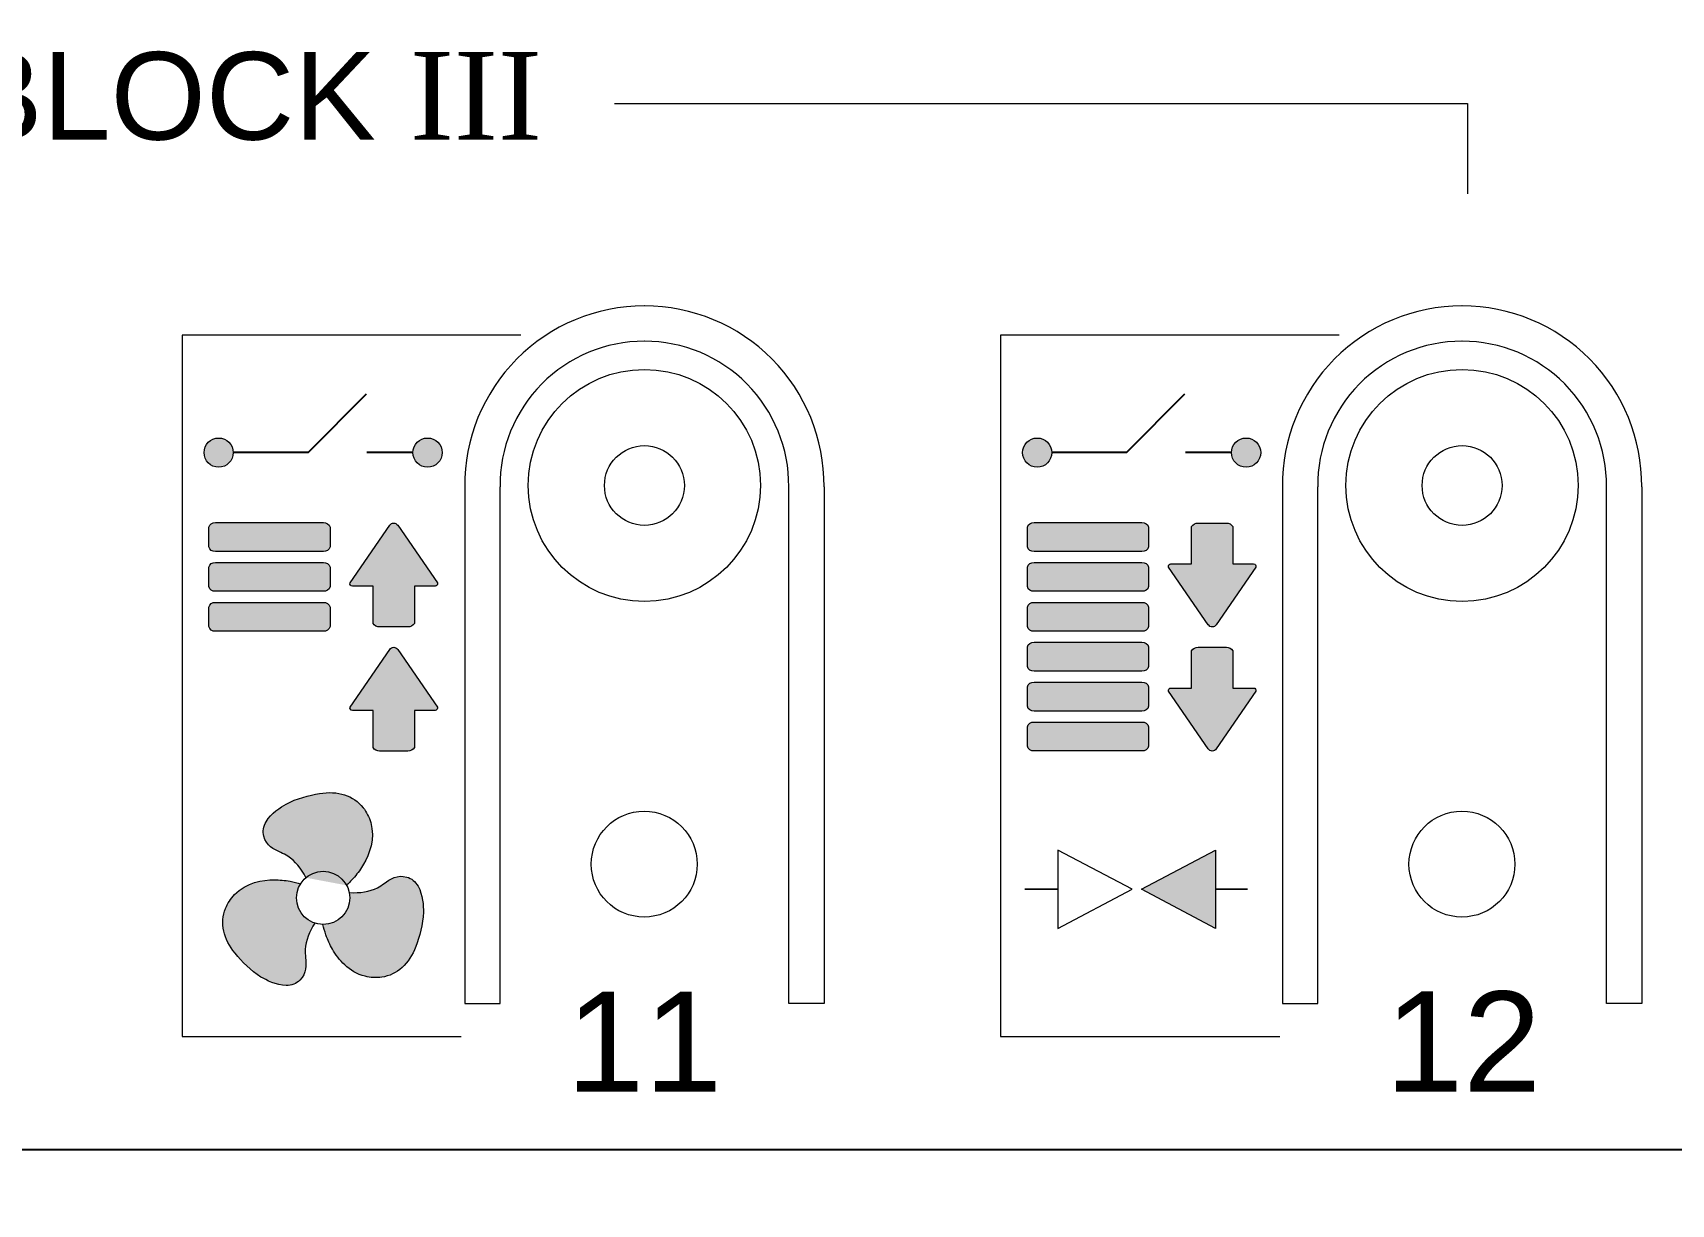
# Model space of a CAD drawing. Header units: millimetres. Extents: x -174 to 283928, y 1291 to 21053.
# Drawn here: x 9784.62 to 9812.65, y 20312.81 to 20332.86 of the extents above; entities that cross this region are included whole.
import ezdxf
from ezdxf.enums import TextEntityAlignment as Align

# ---------------------------------------------------------------- set-up
doc = ezdxf.new("R2010")
doc.units = ezdxf.units.MM
doc.layers.add('Enclosure', color=7, linetype='Continuous')
doc.layers.add('Serigraph', color=7, linetype='Continuous')
doc.styles.add('Arial', font='arial.ttf')
doc.styles.add('Arial Rounded', font='')
doc.styles.get('Arial Rounded').set_extended_font_data('Arial Rounded MT Bold')

# ---------------------------------------------------------------- blocks, each defined once
blk = doc.blocks.new('*U204')
at = {"ltscale": 2}
blk.add_lwpolyline([(0, 20), (0, -20), (839.99999645911, -20.00000000765696), (839.99999645911, 19.99999999234304), (0, 19.9999999996071)], dxfattribs=at)
blk = doc.blocks.new('ZIOMB16V3_ENCLOSURE')
at = {"layer": 'Enclosure'}
blk.add_line((140.9676025996122, -25.03291113746002), (0.967602599612178, -25.03291113746002), dxfattribs=at)
at = {"layer": 'Enclosure', "lineweight": 9}
for points in [[(37.8934039607492, -13.68289602232886), (37.8934039607492, -22.52748096424836), (38.49721506955746, -22.52748096424836), (38.49721508134996, -13.68289602232886)], [(44.04066644125021, -13.68289602232886), (44.04066644125021, -22.52748096424836), (43.43685533244195, -22.52748096424836), (43.43685532064944, -13.68289602232886)], [(51.88143100193872, -13.68295860882023), (51.88143100193872, -22.52754355073972), (52.48524211074697, -22.52754355073972), (52.48524212253949, -13.68295860882023)], [(58.02869348243973, -13.68295860882023), (58.02869348243973, -22.52754355073972), (57.42488237363147, -22.52754355073972), (57.42488236183897, -13.68295860882023)]]:
    blk.add_lwpolyline(points, dxfattribs=at)
for centre, radius in [((40.9670352009997, -13.66096806592901), 1.986127310598921), ((54.95506224218923, -13.66103065242038), 1.986127310598921), ((40.96760259961217, -13.66153488920969), 0.6831023214353465), ((54.9556296408017, -13.66159747570106), 0.6831023214353465), ((40.96452947658815, -20.14320017114511), 0.9057641153867734), ((54.95255651777767, -20.14326275763648), 0.9057641153867734)]:
    blk.add_circle(centre, radius, dxfattribs=at)
for centre, radius, start, end in [((40.9670352009997, -13.6609680659281), 3.073709458669156, 90.04670820428187, 180.4087536669767), ((40.9670352009997, -13.6609680659281), 3.073709458669156, 359.5912463330233, 89.95329179571814), ((54.95506224218923, -13.66103065241947), 3.073709458669156, 90.04670820428187, 180.4087536669767), ((54.95506224218923, -13.66103065241947), 3.073709458669156, 359.5912463330233, 89.95329179571814), ((40.96760259961217, -13.66153488920969), 2.470484923534017, 90.07127225222281, 180.5087599232379), ((40.96646780238723, -13.66153488920969), 2.470484923534017, 359.491240076762, 89.92872774775113), ((54.9556296408017, -13.66159747570106), 2.470484923534017, 90.07127225222281, 180.5087599232379), ((54.95449484357675, -13.66159747570106), 2.470484923534017, 359.491240076762, 89.92872774775113)]:
    blk.add_arc(centre, radius, start, end, dxfattribs=at)
blk = doc.blocks.new('ZIOMB16V3_SERIGRAPH')
at = {"layer": 'Serigraph'}
h = blk.add_hatch(color=256, dxfattribs=at)
h.dxf.hatch_style = 1
h.paths.add_polyline_path([(32.96687180724666, -10.49539448388213, 1), (32.46687180724666, -10.49539448388213, 1)])
h = blk.add_hatch(color=256, dxfattribs=at)
h.dxf.hatch_style = 1
h.paths.add_polyline_path([(36.54058157011423, -10.49539448388213, 1), (36.04058157011423, -10.49539448388213, 1)])
h = blk.add_hatch(color=256, dxfattribs=at)
h.dxf.hatch_style = 1
h.paths.add_polyline_path([(46.96882678168775, -10.49539448387304, 1), (46.46882678168775, -10.49539448387304, 1)])
h = blk.add_hatch(color=256, dxfattribs=at)
h.dxf.hatch_style = 1
h.paths.add_polyline_path([(50.54253654455533, -10.49539448387304, 1), (50.04253654455533, -10.49539448387304, 1)])
h = blk.add_hatch(color=256, dxfattribs=at)
h.dxf.hatch_style = 1
h.paths.add_polyline_path([(32.66378477363787, -11.69377274448698), (32.66378477363787, -11.69376326207703, 0.3754197289689309), (32.5487330558617, -11.77392400045073), (32.5487330558617, -12.10651182490119, 0.37541972896893), (32.66378477363787, -12.1866725632749), (34.50818718915662, -12.18667257681363, 0.3754197289689313), (34.62323890810967, -12.10651184012886), (34.62327946746882, -11.77408747117761, 0.375870682602925), (34.50818719639347, -11.69376327561576)])
h = blk.add_hatch(color=256, dxfattribs=at)
h.dxf.hatch_style = 1
h.paths.add_polyline_path([(35.77916919950576, -11.73932235622715, 0.2593702651017204), (35.71154563814253, -11.70078751016126, 0.2593702650229525), (35.64392207680749, -11.73932235622715), (34.96545757420199, -12.72549827172634, 0.5254335897127645), (35.00390186688264, -12.78130536495382), (35.35743951576978, -12.78130536495382), (35.35743951576978, -13.41981947513932, 0.24962253170569), (35.47015012780275, -13.47982896779149), (35.71154563815662, -13.47982896779149), (35.9529411485105, -13.47982896779149, 0.24962253170569), (36.06565176054346, -13.41981947513932), (36.06565176054346, -12.78130536495382), (36.4191894094306, -12.78130536495382, 0.5254335897127645), (36.45763370211125, -12.72549827172634)])
h = blk.add_hatch(color=256, dxfattribs=at)
h.dxf.hatch_style = 1
h.paths.add_polyline_path([(48.51014216359772, -12.18667257680454, 0.3754197289689312), (48.62519388255078, -12.10651184011976), (48.62523444190992, -11.77408747116851, 0.3758706826029283), (48.51014217083457, -11.69376327560667), (46.66573974807898, -11.69377274447788), (46.66573974807898, -11.69376326206793, 0.3754197289689309), (46.55068803030281, -11.77392400044164), (46.55068803030281, -12.10651182489209, 0.3754197289689291), (46.66573974807898, -12.1866725632658)])
h = blk.add_hatch(color=256, dxfattribs=at)
h.dxf.hatch_style = 1
h.paths.add_polyline_path([(50.45958867653826, -12.45511820621732, 0.5254335897127662), (50.42114438385762, -12.39931111298983), (50.06760673497047, -12.39931111298983), (50.06760673497047, -11.76079700280434, 0.24962253170569), (49.95489612293749, -11.70078751015217), (49.71350061258362, -11.70078751015217), (49.47210510222975, -11.70078751015217, 0.24962253170569), (49.35939449019679, -11.76079700280434), (49.35939449019679, -12.39931111298983), (49.00585684130965, -12.39931111298983, 0.5254335897127645), (48.967412548629, -12.45511820621732), (49.64587705123449, -13.44129412171651, 0.2593702651017236), (49.71350061259772, -13.47982896778239, 0.2593702650229525), (49.78112417393276, -13.44129412171651)])
h = blk.add_hatch(color=256, dxfattribs=at)
h.dxf.hatch_style = 1
h.paths.add_polyline_path([(34.50818718233495, -12.86950419680624, 0.3754197289689312), (34.623238901288, -12.78934346012147), (34.62327946064716, -12.45691909117022, 0.3758706826029283), (34.5081871895718, -12.37659489560838), (32.66378476681621, -12.37660436447959), (32.66378476681621, -12.37659488206964, 0.3754197289689311), (32.54873304904004, -12.45675562044334), (32.54873304904004, -12.7893434448938, 0.3754197289689291), (32.66378476681621, -12.86950418326751)])
h = blk.add_hatch(color=256, dxfattribs=at)
h.dxf.hatch_style = 1
h.paths.add_polyline_path([(48.51014215677605, -12.86950419679715, 0.3754197289689312), (48.62519387572911, -12.78934346011238), (48.62523443508826, -12.45691909116112, 0.3758706826029283), (48.5101421640129, -12.37659489559928), (46.66573974125731, -12.37660436447049), (46.66573974125731, -12.37659488206054, 0.3754197289689311), (46.55068802348114, -12.45675562043425), (46.55068802348114, -12.78934344488471, 0.3754197289689294), (46.66573974125731, -12.86950418325841)])
h = blk.add_hatch(color=256, dxfattribs=at)
h.dxf.hatch_style = 1
h.paths.add_polyline_path([(34.50818718915844, -13.55250270574243, 0.3754197289689313), (34.62323890811149, -13.47234196905765), (34.62327946747064, -13.1399176001064, 0.375870682602925), (34.50818719639528, -13.05959340454456), (32.66378477363969, -13.05960287341577), (32.66378477363969, -13.05959339100582, 0.3754197289689309), (32.54873305586354, -13.13975412937952), (32.54873305586354, -13.47234195382998, 0.3754197289689294), (32.66378477363969, -13.55250269220369)])
h = blk.add_hatch(color=256, dxfattribs=at)
h.dxf.hatch_style = 1
h.paths.add_polyline_path([(46.6657397480808, -13.05960287340667), (46.6657397480808, -13.05959339099672, 0.3754197289689311), (46.55068803030461, -13.13975412937043), (46.55068803030461, -13.47234195382088, 0.37541972896893), (46.6657397480808, -13.55250269219459), (48.51014216359954, -13.55250270573333, 0.3754197289689312), (48.62519388255259, -13.47234196904856), (48.62523444191174, -13.1399176000973, 0.3758706826029281), (48.51014217083639, -13.05959340453546)])
h = blk.add_hatch(color=256, dxfattribs=at)
h.dxf.hatch_style = 1
h.paths.add_polyline_path([(35.77916919950576, -13.86515815139364, 0.2593702651017204), (35.71154563814253, -13.82662330532776, 0.2593702650229525), (35.64392207680749, -13.86515815139364), (34.96545757420199, -14.85133406689283, 0.5254335897127645), (35.00390186688264, -14.90714116012032), (35.35743951576978, -14.90714116012032), (35.35743951576978, -15.54565527030581, 0.24962253170569), (35.47015012780275, -15.60566476295798), (35.71154563815662, -15.60566476295798), (35.9529411485105, -15.60566476295798, 0.24962253170569), (36.06565176054346, -15.54565527030581), (36.06565176054346, -14.90714116012032), (36.4191894094306, -14.90714116012032, 0.5254335897127645), (36.45763370211125, -14.85133406689283)])
h = blk.add_hatch(color=256, dxfattribs=at)
h.dxf.hatch_style = 1
h.paths.add_polyline_path([(48.51014215677787, -14.23533432572594, 0.3754197289689313), (48.62519387573094, -14.15517358904117), (48.62523443509007, -13.82274922008992, 0.375870682602925), (48.51014216401472, -13.74242502452807), (46.66573974125912, -13.74243449339928), (46.66573974125912, -13.74242501098933, 0.3754197289689309), (46.55068802348296, -13.82258574936304), (46.55068802348296, -14.1551735738135, 0.37541972896893), (46.66573974125912, -14.2353343121872)])
h = blk.add_hatch(color=256, dxfattribs=at)
h.dxf.hatch_style = 1
h.paths.add_polyline_path([(50.45958867653826, -14.58095400138381, 0.5254335897127662), (50.42114438385762, -14.52514690815633), (50.06760673497047, -14.52514690815633), (50.06760673497047, -13.88663279797083, 0.24962253170569), (49.95489612293749, -13.82662330531866), (49.71350061258362, -13.82662330531866), (49.47210510222975, -13.82662330531866, 0.24962253170569), (49.35939449019679, -13.88663279797083), (49.35939449019679, -14.52514690815633), (49.00585684130965, -14.52514690815633, 0.5254335897127645), (48.967412548629, -14.58095400138381), (49.64587705123449, -15.567129916883, 0.2593702651017236), (49.71350061259772, -15.60566476294889, 0.2593702650229525), (49.78112417393276, -15.567129916883)])
h = blk.add_hatch(color=256, dxfattribs=at)
h.dxf.hatch_style = 1
h.paths.add_polyline_path([(48.51014216360136, -14.91833283466212, 0.3754197289689312), (48.62519388255441, -14.83817209797735), (48.62523444191357, -14.5057477290261, 0.3758706826029283), (48.51014217083821, -14.42542353346425), (46.66573974808261, -14.42543300233547), (46.66573974808261, -14.42542351992551, 0.3754197289689309), (46.55068803030643, -14.50558425829922), (46.55068803030643, -14.83817208274968, 0.3754197289689291), (46.66573974808261, -14.91833282112338)])
h = blk.add_hatch(color=256, dxfattribs=at)
h.dxf.hatch_style = 1
h.paths.add_polyline_path([(48.51014217042484, -15.6013313435983, 0.3754197289689312), (48.6251938893779, -15.52117060691353), (48.62523444873705, -15.18874623796228, 0.3758706826029283), (48.51014217766168, -15.10842204240043), (46.66573975490609, -15.10843151127164), (46.66573975490609, -15.10842202886169, 0.3754197289689311), (46.55068803712992, -15.1885827672354), (46.55068803712992, -15.52117059168586, 0.3754197289689291), (46.66573975490609, -15.60133133005956)])
h = blk.add_hatch(color=256, dxfattribs=at)
h.dxf.hatch_style = 1
edge = h.paths.add_edge_path()
edge.add_spline(control_points=[(35.19542714551925, -17.54231027530795), (35.29517144868851, -17.3698482426912), (35.39682101976405, -17.10678013401821), (35.31810522904243, -16.82769366143247)], knot_values=[8, 8, 8, 8, 9, 9, 9, 9], degree=3, periodic=0)
edge.add_spline(control_points=[(35.31810522904243, -16.82769366143247), (35.2917490230052, -16.73655834427836), (35.24538750395141, -16.64422341396721), (35.18957021084452, -16.5734109549935)], knot_values=[7, 7, 7, 7, 8, 8, 8, 8], degree=3, periodic=0)
edge.add_spline(control_points=[(35.18957021084452, -16.5734109549935), (35.02384718573421, -16.36407845918484), (34.75146444060965, -16.27555406478268), (34.44376367374025, -16.33137135930019)], knot_values=[6, 6, 6, 6, 7, 7, 7, 7], degree=3, periodic=0)
edge.add_spline(control_points=[(34.44376367374025, -16.33137135930019), (34.2609990856904, -16.36407845918484), (34.04926736891639, -16.41216883366405), (33.86957237916022, -16.51156031195433)], knot_values=[5, 5, 5, 5, 6, 6, 6, 6], degree=3, periodic=0)
edge.add_spline(control_points=[(33.86957237916022, -16.51156031195433), (33.77843810436843, -16.56187349904712), (33.61338441123962, -16.66800398065834), (33.5294820578838, -16.81269849697628)], knot_values=[4, 4, 4, 4, 5, 5, 5, 5], degree=3, periodic=0)
edge.add_spline(control_points=[(33.5294820578838, -16.81269849697628), (33.48280299417911, -16.89487199819678), (33.4685134848819, -16.97842152627208), (33.49021236937051, -17.06063031023268)], knot_values=[3, 3, 3, 3, 4, 4, 4, 4], degree=3, periodic=0)
edge.add_spline(control_points=[(33.49021236937051, -17.06063031023268), (33.5294820578838, -17.22391883047612), (33.66179232915556, -17.28509910145794), (33.77773244957051, -17.339893196518)], knot_values=[2, 2, 2, 2, 3, 3, 3, 3], degree=3, periodic=0)
edge.add_spline(control_points=[(33.77773244957051, -17.339893196518), (33.82063522015915, -17.36003964099973), (33.86318620340035, -17.38018608548054), (33.89938629361996, -17.40361382477249)], knot_values=[1, 1, 1, 1, 2, 2, 2, 2], degree=3, periodic=0)
edge.add_spline(control_points=[(33.89938629361996, -17.40361382477249), (34.02185268070935, -17.48391734077859), (34.13299330857762, -17.61622761539229), (34.20758101883575, -17.77006036134344)], knot_values=[0, 0, 0, 0, 1, 1, 1, 1], degree=3, periodic=0)
edge.add_arc((34.50425223763159, -18.11763064407159), 0.4552845050672384, 28.203609984169816, 130.5317459929943, ccw=False)
edge.add_spline(control_points=[(34.90548248737014, -17.90246032258483), (34.90659653667807, -17.90139000591853), (34.90771058598602, -17.90031968925223), (34.90882463529397, -17.89924937258593)], knot_values=[11.02568698387983, 11.02568698387983, 11.02568698387983, 11.02568698387983, 11.0524167708765, 11.0524167708765, 11.0524167708765, 11.0524167708765], degree=3, periodic=0)
edge.add_spline(control_points=[(34.90882463529397, -17.89924937258593), (34.909895222449, -17.89822081194097), (34.91096580960402, -17.89719225129602), (34.91203618582449, -17.89616087373588)], knot_values=[11, 11, 11, 11, 11.02568698387983, 11.02568698387983, 11.02568698387983, 11.02568698387983], degree=3, periodic=0)
edge.add_spline(control_points=[(34.91203618582449, -17.89616087373588), (34.95370617034041, -17.85600911573283), (34.99505647070555, -17.81158814620221), (35.04021837663277, -17.76025175965196)], knot_values=[10, 10, 10, 10, 11, 11, 11, 11], degree=3, periodic=0)
edge.add_spline(control_points=[(35.04021837663277, -17.76025175965196), (35.09914055077252, -17.69166211329184), (35.1511473080668, -17.61880325540505), (35.19542714551925, -17.54231027530795)], knot_values=[9, 9, 9, 9, 10, 10, 10, 10], degree=3, periodic=0)
h = blk.add_hatch(color=256, dxfattribs=at)
h.dxf.hatch_style = 2
h.paths.add_polyline_path([(49.77201444877754, -17.30027067960554), (49.77201444877754, -18.64023857541679), (48.50406140685755, -17.9706074549108)])
h = blk.add_hatch(color=256, dxfattribs=at)
h.dxf.hatch_style = 1
edge = h.paths.add_edge_path()
edge.add_spline(control_points=[(32.98990313026843, -18.05966109041901), (32.92445364941296, -18.12754508198077), (32.86757787413581, -18.21349383637016), (32.83487077507698, -18.29774901924475)], knot_values=[7, 7, 7, 7, 8, 8, 8, 8], degree=3, periodic=0)
edge.add_spline(control_points=[(32.83487077507698, -18.29774901924475), (32.73614967133881, -18.54617479085982), (32.79644787229972, -18.82646087660168), (32.99819457393506, -19.06423126076834)], knot_values=[6, 6, 6, 6, 7, 7, 7, 7], degree=3, periodic=0)
edge.add_spline(control_points=[(32.99819457393506, -19.06423126076834), (33.11741494903526, -19.20702050913269), (33.2646851016457, -19.36621623154815), (33.44092238297935, -19.47199388575927)], knot_values=[5, 5, 5, 5, 6, 6, 6, 6], degree=3, periodic=0)
edge.add_spline(control_points=[(33.44092238297935, -19.47199388575927), (33.5294820578838, -19.52523554026402), (33.70505000538243, -19.61570048535986), (33.87041916489625, -19.61570048535986)], knot_values=[4, 4, 4, 4, 5, 5, 5, 5], degree=3, periodic=0)
edge.add_spline(control_points=[(33.87041916489625, -19.61570048535986), (33.96603538760201, -19.61570048535986), (34.04528041940876, -19.58673335590492), (34.10575503406517, -19.52678798081933)], knot_values=[3, 3, 3, 3, 4, 4, 4, 4], degree=3, periodic=0)
edge.add_spline(control_points=[(34.10575503406517, -19.52678798081933), (34.22688172846028, -19.40929645696224), (34.21428473924652, -19.26527231270256), (34.20394794752747, -19.13744294605521)], knot_values=[2, 2, 2, 2, 3, 3, 3, 3], degree=3, periodic=0)
edge.add_spline(control_points=[(34.20394794752747, -19.13744294605521), (34.19946598886462, -19.08970539897427), (34.19569073579078, -19.04249709299211), (34.19808996204301, -18.99994610867588)], knot_values=[1, 1, 1, 1, 2, 2, 2, 2], degree=3, periodic=0)
edge.add_spline(control_points=[(34.19808996204301, -18.99994610867588), (34.20722819144567, -18.85334632440345), (34.2666796066701, -18.69175137567572), (34.36141376090063, -18.54995004402872)], knot_values=[0, 0, 0, 0, 1, 1, 1, 1], degree=3, periodic=0)
edge.add_arc((34.50425223763159, -18.11763064407159), 0.4552845050672384, 148.0041039167228, 251.7168284288103, ccw=False)
edge.add_spline(control_points=[(34.11813179990441, -17.87639427010481), (34.06316431596133, -17.86110065609273), (34.00286872097922, -17.84650971692326), (33.93727995531254, -17.83311061753966)], knot_values=[10, 10, 10, 10, 10.996754785895, 10.996754785895, 10.996754785895, 10.996754785895], degree=3, periodic=0)
edge.add_spline(control_points=[(33.93727995531254, -17.83311061753966), (33.8478734946716, -17.81656301252815), (33.75843175129239, -17.80865967879117), (33.67075414486271, -17.80865967879117)], knot_values=[9, 9, 9, 9, 10, 10, 10, 10], degree=3, periodic=0)
edge.add_spline(control_points=[(33.67075414486271, -17.80865967879117), (33.47126553852421, -17.80865967879117), (33.19217907298889, -17.85156349050567), (32.98990313026843, -18.05966109041901)], knot_values=[8, 8, 8, 8, 9, 9, 9, 9], degree=3, periodic=0)
h = blk.add_hatch(color=256, dxfattribs=at)
h.dxf.hatch_style = 1
edge = h.paths.add_edge_path()
edge.add_arc((34.50425223763159, -18.11763064407159), 0.4552845050672384, -90.67210715514477, 11.515606129763626, ccw=False)
edge.add_spline(control_points=[(34.49891165306644, -18.57288382496199), (34.51252973206238, -18.62972431893604), (34.52992412239246, -18.68797612250591), (34.55246979261711, -18.75134392336122)], knot_values=[10, 10, 10, 10, 11, 11, 11, 11], degree=3, periodic=0)
edge.add_spline(control_points=[(34.55246979261711, -18.75134392336122), (34.58298936185702, -18.83768078788989), (34.62017736876942, -18.91950146171121), (34.66325759309484, -18.99634726920658)], knot_values=[9, 9, 9, 9, 10, 10, 10, 10], degree=3, periodic=0)
edge.add_spline(control_points=[(34.66325759309484, -18.99634726920658), (34.76317937489648, -19.16845647442506), (34.94079161811487, -19.38862077138265), (35.22125411047137, -19.45960964405503)], knot_values=[8, 8, 8, 8, 9, 9, 9, 9], degree=3, periodic=0)
edge.add_spline(control_points=[(35.22125411047137, -19.45960964405503), (35.31238942532354, -19.48215531484993), (35.41559143691529, -19.48924714556915), (35.50570355233594, -19.4752751805695)], knot_values=[7, 7, 7, 7, 8, 8, 8, 8], degree=3, periodic=0)
edge.add_spline(control_points=[(35.50570355233594, -19.4752751805695), (35.76947730914298, -19.43702869052095), (35.98170298426294, -19.24459662712297), (36.08783346319206, -18.95086781747932)], knot_values=[6, 6, 6, 6, 7, 7, 7, 7], degree=3, periodic=0)
edge.add_spline(control_points=[(36.08783346319206, -18.95086781747932), (36.15053089040565, -18.77565373115021), (36.21548641291474, -18.56787367589595), (36.21894522305002, -18.36305737079374)], knot_values=[5, 5, 5, 5, 6, 6, 6, 6], degree=3, periodic=0)
edge.add_spline(control_points=[(36.21894522305002, -18.36305737079374), (36.22049656185391, -18.25847932973875), (36.2108301928738, -18.06258955783005), (36.12847917852696, -17.91923578562864)], knot_values=[4, 4, 4, 4, 5, 5, 5, 5], degree=3, periodic=0)
edge.add_spline(control_points=[(36.12847917852696, -17.91923578562864), (36.08042408800111, -17.83639191234988), (36.01564497918616, -17.78212705838859), (35.93417713482222, -17.76025175965196)], knot_values=[3, 3, 3, 3, 4, 4, 4, 4], degree=3, periodic=0)
edge.add_spline(control_points=[(35.93417713482222, -17.76025175965196), (35.77205294909027, -17.7130434536698), (35.65301007510061, -17.79659298174602), (35.5479017081866, -17.86878146757544)], knot_values=[2, 2, 2, 2, 3, 3, 3, 3], degree=3, periodic=0)
edge.add_spline(control_points=[(35.5479017081866, -17.86878146757544), (35.50827919228368, -17.89686652853333), (35.47020911689606, -17.92304632153764), (35.43143446854674, -17.94336917971804)], knot_values=[1, 1, 1, 1, 2, 2, 2, 2], degree=3, periodic=0)
edge.add_spline(control_points=[(35.43143446854674, -17.94336917971804), (35.30053550352886, -18.00832470386876), (35.13047269722529, -18.03863257744024), (34.96026769004539, -18.026248335736)], knot_values=[0, 0, 0, 0, 1, 1, 1, 1], degree=3, periodic=0)
at = {"layer": 'Serigraph', "lineweight": 5}
for p, q in [((39.49009249055209, -4.521180543175261), (54.08024017388197, -4.521180543175261)), ((54.08024017388197, -4.521180543175261), (54.08024017388197, -6.063066376122889))]:
    blk.add_line(p, q, dxfattribs=at)
for points in [[(37.88316150102219, -8.485266226465228), (32.09096950587946, -8.485266226465228), (32.09096950587946, -20.48707831259844), (36.86567672731371, -20.48707831259844)], [(51.88511532920256, -8.485266226456133), (46.09292448032056, -8.485266226456133), (46.09292448032056, -20.48707831258935), (50.8676317017539, -20.48707831258935)], [(47.07447263809081, -17.30027067960554), (47.07447263809081, -18.64023857541679), (48.34313408452181, -17.9706074549108), (47.07447263809081, -17.30027067960554)], [(49.77201444877754, -17.30027067960554), (49.77201444877754, -18.64023857541679), (48.50406140685755, -17.9706074549108), (49.77201444877754, -17.30027067960554)], [(34.20758101883575, -17.77006036134344), (34.20758101883575, -17.77006036134344)], [(34.96026769004539, -18.026248335736), (34.96026769004539, -18.026248335736)], [(47.07447263809081, -17.97025462751162), (46.54314987140333, -17.96990180011244), (46.50836109074361, -17.96990180011244), (46.54212667197225, -17.96990180011244), (47.07447263809081, -17.97025462751162)], [(50.28576641144036, -17.96990180011244), (50.31882633788882, -17.96990180011244), (50.28403755722911, -17.96990180011244), (49.77201444877754, -17.97025462751162), (50.28576641144036, -17.96990180011244)]]:
    blk.add_lwpolyline(points, dxfattribs=at)
at = {"layer": 'Serigraph'}
for points in [[(35.23780171506542, -9.49378806368395), (34.24533967478374, -10.49539448388123), (32.96687180724666, -10.49539448388213)], [(49.23975668950652, -9.493788063674856), (48.24729464922484, -10.49539448387213), (46.96882678168775, -10.49539448387304)], [(36.04058157011423, -10.49539448388213), (35.25429735633816, -10.49539448388213)], [(50.04253654455533, -10.49539448387304), (49.25625233077925, -10.49539448387304)]]:
    blk.add_lwpolyline(points, dxfattribs=at)
at = {"layer": 'Serigraph', "lineweight": 5}
for points in [[(32.66378477363787, -12.1866725632749), (32.66378477363787, -12.1866725632749, -0.3754197289689309), (32.5487330558617, -12.10651182490119), (32.5487330558617, -11.77392400045073), (32.5487330558617, -11.77392400045073, -0.3754197289689309), (32.66378477363787, -11.69376326207703), (32.66378477363787, -11.69377274448698), (34.50818719639347, -11.69376327561576, -0.3754197289689309), (34.62323891299275, -11.7739240156784), (34.62327948741222, -11.7739240156784), (34.62323890810967, -12.10651184012886, -0.3754197289689309), (34.50818718915662, -12.18667257681363), (32.66378476640102, -12.1866725632749)], [(35.71154563814253, -11.70078751016126, -0.2593702651017197), (35.77916919950576, -11.73932235622715), (36.45763370211125, -12.72549827172634, -0.5254335897127634), (36.4191894094306, -12.78130536495382), (36.06565176054346, -12.78130536495382), (36.06565176054346, -13.41981947513932, -0.2496225317056901), (35.9529411485105, -13.47982896779149), (35.71154563815662, -13.47982896779149), (35.47015012780275, -13.47982896779149, -0.2496225317056901), (35.35743951576978, -13.41981947513932), (35.35743951576978, -12.78130536495382), (35.00390186688264, -12.78130536495382, -0.5254335897127634), (34.96545757420199, -12.72549827172634), (35.64392207680749, -11.73932235622715, -0.2593702650229485), (35.71154563814253, -11.70078751016126)], [(46.66573974807898, -12.1866725632658), (46.66573974807898, -12.1866725632658, -0.3754197289689309), (46.55068803030281, -12.10651182489209), (46.55068803030281, -11.77392400044164), (46.55068803030281, -11.77392400044164, -0.3754197289689309), (46.66573974807898, -11.69376326206793), (46.66573974807898, -11.69377274447788), (48.51014217083457, -11.69376327560667, -0.3754197289689309), (48.62519388743385, -11.77392401566931), (48.62523446185332, -11.77392401566931), (48.62519388255078, -12.10651184011976, -0.3754197289689309), (48.51014216359772, -12.18667257680454), (46.66573974084211, -12.1866725632658)], [(49.71350061259772, -13.47982896778239, -0.2593702651017197), (49.64587705123449, -13.44129412171651), (48.967412548629, -12.45511820621732, -0.5254335897127634), (49.00585684130965, -12.39931111298983), (49.35939449019679, -12.39931111298983), (49.35939449019679, -11.76079700280434, -0.2496225317056901), (49.47210510222975, -11.70078751015217), (49.71350061258362, -11.70078751015217), (49.95489612293749, -11.70078751015217, -0.2496225317056901), (50.06760673497047, -11.76079700280434), (50.06760673497047, -12.39931111298983), (50.42114438385762, -12.39931111298983, -0.5254335897127634), (50.45958867653826, -12.45511820621732), (49.78112417393276, -13.44129412171651, -0.2593702650229485), (49.71350061259772, -13.47982896778239)], [(32.66378476681621, -12.86950418326751), (32.66378476681621, -12.86950418326751, -0.3754197289689309), (32.54873304904004, -12.7893434448938), (32.54873304904004, -12.45675562044334), (32.54873304904004, -12.45675562044334, -0.3754197289689309), (32.66378476681621, -12.37659488206964), (32.66378476681621, -12.37660436447959), (34.5081871895718, -12.37659489560838, -0.3754197289689309), (34.62323890617108, -12.45675563567101), (34.62327948059055, -12.45675563567101), (34.623238901288, -12.78934346012147, -0.3754197289689309), (34.50818718233495, -12.86950419680624), (32.66378475957936, -12.86950418326751)], [(46.66573974125731, -12.86950418325841), (46.66573974125731, -12.86950418325841, -0.3754197289689309), (46.55068802348114, -12.78934344488471), (46.55068802348114, -12.45675562043425), (46.55068802348114, -12.45675562043425, -0.3754197289689309), (46.66573974125731, -12.37659488206054), (46.66573974125731, -12.37660436447049), (48.5101421640129, -12.37659489559928, -0.3754197289689309), (48.62519388061219, -12.45675563566192), (48.62523445503165, -12.45675563566192), (48.62519387572911, -12.78934346011238, -0.3754197289689309), (48.51014215677605, -12.86950419679715), (46.66573973402046, -12.86950418325841)], [(32.66378477363969, -13.55250269220369), (32.66378477363969, -13.55250269220369, -0.3754197289689309), (32.54873305586354, -13.47234195382998), (32.54873305586354, -13.13975412937952), (32.54873305586354, -13.13975412937952, -0.3754197289689309), (32.66378477363969, -13.05959339100582), (32.66378477363969, -13.05960287341577), (34.50818719639528, -13.05959340454456, -0.3754197289689309), (34.62323891299457, -13.13975414460719), (34.62327948741404, -13.13975414460719), (34.62323890811149, -13.47234196905765, -0.3754197289689309), (34.50818718915844, -13.55250270574243), (32.66378476640284, -13.55250269220369)], [(46.6657397480808, -13.55250269219459), (46.6657397480808, -13.55250269219459, -0.3754197289689309), (46.55068803030461, -13.47234195382088), (46.55068803030461, -13.13975412937043), (46.55068803030461, -13.13975412937043, -0.3754197289689309), (46.6657397480808, -13.05959339099672), (46.6657397480808, -13.05960287340667), (48.51014217083639, -13.05959340453546, -0.3754197289689309), (48.62519388743568, -13.1397541445981), (48.62523446185514, -13.1397541445981), (48.62519388255259, -13.47234196904856, -0.3754197289689309), (48.51014216359954, -13.55250270573333), (46.66573974084395, -13.55250269219459)], [(35.71154563814253, -13.82662330532776, -0.2593702651017197), (35.77916919950576, -13.86515815139364), (36.45763370211125, -14.85133406689283, -0.5254335897127634), (36.4191894094306, -14.90714116012032), (36.06565176054346, -14.90714116012032), (36.06565176054346, -15.54565527030581, -0.2496225317056901), (35.9529411485105, -15.60566476295798), (35.71154563815662, -15.60566476295798), (35.47015012780275, -15.60566476295798, -0.2496225317056901), (35.35743951576978, -15.54565527030581), (35.35743951576978, -14.90714116012032), (35.00390186688264, -14.90714116012032, -0.5254335897127634), (34.96545757420199, -14.85133406689283), (35.64392207680749, -13.86515815139364, -0.2593702650229485), (35.71154563814253, -13.82662330532776)], [(46.66573974125912, -14.2353343121872), (46.66573974125912, -14.2353343121872, -0.3754197289689309), (46.55068802348296, -14.1551735738135), (46.55068802348296, -13.82258574936304), (46.55068802348296, -13.82258574936304, -0.3754197289689309), (46.66573974125912, -13.74242501098933), (46.66573974125912, -13.74243449339928), (48.51014216401472, -13.74242502452807, -0.3754197289689309), (48.62519388061401, -13.82258576459071), (48.62523445503347, -13.82258576459071), (48.62519387573094, -14.15517358904117, -0.3754197289689309), (48.51014215677787, -14.23533432572594), (46.66573973402228, -14.2353343121872)], [(49.71350061259772, -15.60566476294889, -0.2593702651017197), (49.64587705123449, -15.567129916883), (48.967412548629, -14.58095400138381, -0.5254335897127634), (49.00585684130965, -14.52514690815633), (49.35939449019679, -14.52514690815633), (49.35939449019679, -13.88663279797083, -0.2496225317056901), (49.47210510222975, -13.82662330531866), (49.71350061258362, -13.82662330531866), (49.95489612293749, -13.82662330531866, -0.2496225317056901), (50.06760673497047, -13.88663279797083), (50.06760673497047, -14.52514690815633), (50.42114438385762, -14.52514690815633, -0.5254335897127634), (50.45958867653826, -14.58095400138381), (49.78112417393276, -15.567129916883, -0.2593702650229485), (49.71350061259772, -15.60566476294889)], [(46.66573974808261, -14.91833282112338), (46.66573974808261, -14.91833282112338, -0.3754197289689309), (46.55068803030643, -14.83817208274968), (46.55068803030643, -14.50558425829922), (46.55068803030643, -14.50558425829922, -0.3754197289689309), (46.66573974808261, -14.42542351992551), (46.66573974808261, -14.42543300233547), (48.51014217083821, -14.42542353346425, -0.3754197289689309), (48.6251938874375, -14.50558427352689), (48.62523446185696, -14.50558427352689), (48.62519388255441, -14.83817209797735, -0.3754197289689309), (48.51014216360136, -14.91833283466212), (46.66573974084577, -14.91833282112338)], [(46.66573975490609, -15.60133133005956), (46.66573975490609, -15.60133133005956, -0.3754197289689309), (46.55068803712992, -15.52117059168586), (46.55068803712992, -15.1885827672354), (46.55068803712992, -15.1885827672354, -0.3754197289689309), (46.66573975490609, -15.10842202886169), (46.66573975490609, -15.10843151127164), (48.51014217766168, -15.10842204240043, -0.3754197289689309), (48.62519389426097, -15.18858278246307), (48.62523446868045, -15.18858278246307), (48.6251938893779, -15.52117060691353, -0.3754197289689309), (48.51014217042484, -15.6013313435983), (46.66573974766925, -15.60133133005956)]]:
    blk.add_lwpolyline(points, format="xyb", dxfattribs=at)
for centre, radius in [((32.71687180724666, -10.49539448388213), 0.25), ((36.29058157011423, -10.49539448388213), 0.25), ((46.71882678168777, -10.49539448387304), 0.25), ((50.29253654455533, -10.49539448387304), 0.25), ((34.50425223763159, -18.11763064407159), 0.4552845050672384)]:
    blk.add_circle(centre, radius, dxfattribs=at)
for points, knots in [([(34.20833860287348, -17.77162616242685), (34.20808649150968, -17.77110398340892), (34.20783396536399, -17.77058204861487), (34.20758101883575, -17.77006036134344), (34.13299330857762, -17.61622761539229), (34.02185268070935, -17.48391734077859), (33.89938629361996, -17.40361382477249), (33.86318620340035, -17.38018608548054), (33.82063522015915, -17.36003964099973), (33.77773244957051, -17.339893196518), (33.66179232915556, -17.28509910145794), (33.5294820578838, -17.22391883047612), (33.49021236937051, -17.06063031023268), (33.4685134848819, -16.97842152627208), (33.48280299417911, -16.89487199819678), (33.5294820578838, -16.81269849697628), (33.61338441123962, -16.66800398065834), (33.77843810436843, -16.56187349904712), (33.86957237916022, -16.51156031195433), (34.04926736891639, -16.41216883366405), (34.2609990856904, -16.36407845918484), (34.44376367374025, -16.33137135930019), (34.75146444060965, -16.27555406478268), (35.02384718573421, -16.36407845918484), (35.18957021084452, -16.5734109549935), (35.24538750395141, -16.64422341396721), (35.2917490230052, -16.73655834427836), (35.31810522904243, -16.82769366143247), (35.39682101976405, -17.10678013401821), (35.29517144868851, -17.3698482426912), (35.19542714551925, -17.54231027530795), (35.1511473080668, -17.61880325540505), (35.09914055077252, -17.69166211329184), (35.04021837663277, -17.76025175965196), (34.99505647070555, -17.81158814620221), (34.95370617034041, -17.85600911573283), (34.91203618582449, -17.89616087373588), (34.91096580960402, -17.89719225129602), (34.909895222449, -17.89822081194097), (34.90882463529397, -17.89924937258593), (34.90771058598602, -17.90031968925223), (34.90659653667807, -17.90139000591853), (34.90548248737014, -17.90246032258483)], [-0.003391262815385, -0.003391262815385, -0.003391262815385, -0.0033912628115293, 0, 0, 0, 1, 1, 1, 2, 2, 2, 3, 3, 3, 4, 4, 4, 5, 5, 5, 6, 6, 6, 7, 7, 7, 8, 8, 8, 9, 9, 9, 10, 10, 10, 11, 11, 11, 11.02568698387983, 11.02568698387983, 11.02568698387983, 11.0524167708765, 11.0524167708765, 11.0524167708765, 11.0524167708765]), ([(34.36142573272309, -18.54993212458021), (34.36142174205315, -18.54993809769485), (34.36141775144552, -18.54994407084405), (34.36141376090063, -18.54995004402872), (34.2666796066701, -18.69175137567572), (34.20722819144567, -18.85334632440345), (34.19808996204301, -18.99994610867588), (34.19569073579078, -19.04249709299211), (34.19946598886462, -19.08970539897427), (34.20394794752747, -19.13744294605521), (34.21428473924652, -19.26527231270256), (34.22688172846028, -19.40929645696224), (34.10575503406517, -19.52678798081933), (34.04528041940876, -19.58673335590492), (33.96603538760201, -19.61570048535986), (33.87041916489625, -19.61570048535986), (33.70505000538243, -19.61570048535986), (33.5294820578838, -19.52523554026402), (33.44092238297935, -19.47199388575927), (33.2646851016457, -19.36621623154815), (33.11741494903526, -19.20702050913269), (32.99819457393506, -19.06423126076834), (32.79644787229972, -18.82646087660168), (32.73614967133881, -18.54617479085982), (32.83487077507698, -18.29774901924475), (32.86757787413581, -18.21349383637016), (32.92445364941296, -18.12754508198077), (32.98990313026843, -18.05966109041901), (33.19217907298889, -17.85156349050567), (33.47126553852421, -17.80865967879117), (33.67075414486271, -17.80865967879117), (33.75843175129239, -17.80865967879117), (33.8478734946716, -17.81656301252815), (33.93727995531254, -17.83311061753966), (34.00286872097922, -17.84650971692326), (34.06316431596133, -17.86110065609273), (34.11813179990441, -17.87639427010481)], [-4.21236131143e-05, -4.21236131143e-05, -4.21236131143e-05, -4.21236131143e-05, 0, 0, 0, 1, 1, 1, 2, 2, 2, 3, 3, 3, 4, 4, 4, 5, 5, 5, 6, 6, 6, 7, 7, 7, 8, 8, 8, 9, 9, 9, 10, 10, 10, 10.996754785895, 10.996754785895, 10.996754785895, 10.996754785895]), ([(34.95010930354238, -18.0254598388733), (34.95349548574222, -18.02573869279013), (34.95688161603357, -18.02600196249614), (34.96026769004539, -18.026248335736), (35.13047269722529, -18.03863257744024), (35.30053550352886, -18.00832470386876), (35.43143446854674, -17.94336917971804), (35.47020911689606, -17.92304632153764), (35.50827919228368, -17.89686652853333), (35.5479017081866, -17.86878146757544), (35.65301007510061, -17.79659298174602), (35.77205294909027, -17.7130434536698), (35.93417713482222, -17.76025175965196), (36.01564497918616, -17.78212705838859), (36.08042408800111, -17.83639191234988), (36.12847917852696, -17.91923578562864), (36.2108301928738, -18.06258955783005), (36.22049656185391, -18.25847932973875), (36.21894522305002, -18.36305737079374), (36.21548641291474, -18.56787367589595), (36.15053089040565, -18.77565373115021), (36.08783346319206, -18.95086781747932), (35.98170298426294, -19.24459662712297), (35.76947730914298, -19.43702869052095), (35.50570355233594, -19.4752751805695), (35.41559143691529, -19.48924714556915), (35.31238942532354, -19.48215531484993), (35.22125411047137, -19.45960964405503), (34.94079161811487, -19.38862077138265), (34.76317937489648, -19.16845647442506), (34.66325759309484, -18.99634726920658), (34.62017736876942, -18.91950146171121), (34.58298936185702, -18.83768078788989), (34.55246979261711, -18.75134392336122), (34.52992412239246, -18.68797612250591), (34.51252973206238, -18.62972431893604), (34.49891165306644, -18.57288382496199)], [-0.0198940916481562, -0.0198940916481562, -0.0198940916481562, -0.0198940916481562, 0, 0, 0, 1, 1, 1, 2, 2, 2, 3, 3, 3, 4, 4, 4, 5, 5, 5, 6, 6, 6, 7, 7, 7, 8, 8, 8, 9, 9, 9, 10, 10, 10, 11, 11, 11, 11])]:
    blk.add_open_spline(points, degree=3, knots=knots, dxfattribs=at)
at = {"layer": 'Serigraph'}
for s, insert, char_height, attachment_point, style in [('{\\fArial|b0|i0|c0|p34;BLOCK \\fBookman Old Style|b0|i0|c0|p34;III}', (28.3082205852118, -5.159588137301681), 1.498810790828276, 7, 'Arial Rounded'), ('11', (39.99692687697598, -20.57856096634669), 1.714562081031096, 5, 'Arial'), ('12', (54.00699214125371, -20.57505231269215), 1.714562081031096, 5, 'Arial')]:
    blk.add_mtext(s, dxfattribs=dict(at, insert=insert, char_height=char_height, attachment_point=attachment_point, style=style))
blk = doc.blocks.new('ZIOMB16V3_ATT_DEF')
blk.add_wipeout([(0, 45), (140, 45), (140, -45), (0, -45)])
at = {"layer": 'Enclosure'}
blk.add_blockref('ZIOMB16V3_ENCLOSURE', (-0.967602599612178, 2.603530853353788), dxfattribs=at)
at = {"layer": 'Serigraph'}
blk.add_blockref('ZIOMB16V3_SERIGRAPH', (0, 0), dxfattribs=at)
at = {"color": 3, "style": 'Arial', "flags": 2}
blk.add_attdef('REFERENCE', text='', height=2.5, dxfattribs=at).set_placement((34.24719890203415, 28.94404266689094), align=Align.CENTER)
at = {"color": 3, "style": 'Arial'}
blk.add_attdef('PHYSICAL_ADD.', text='', height=2.5, dxfattribs=at).set_placement((108.2450141619074, 28.95918338258548), align=Align.CENTER)

msp = doc.modelspace()

# ---------------------------------------------------------------- block references
at = {"color": 1}
msp.add_blockref('*U204', (9321.852798085147, 20336.17217098424), dxfattribs=at)

# ---------------------------------------------------------------- next in the draw order: block references
msp.add_blockref('ZIOMB16V3_ATT_DEF', (9755.08683847154, 20336.1721709806))

doc.saveas('drawing.dxf')
